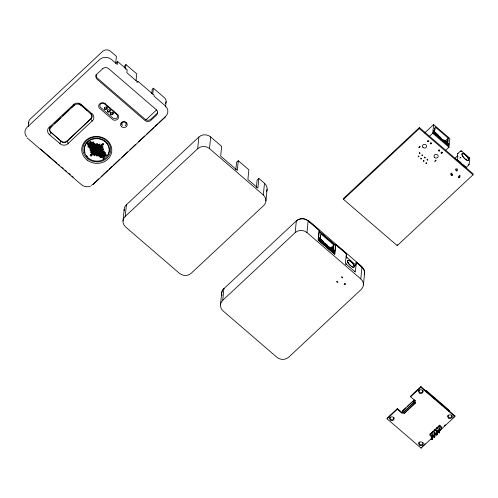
<?xml version="1.0" encoding="UTF-8"?>
<svg xmlns="http://www.w3.org/2000/svg" width="498" height="498" viewBox="0 0 498 498"><rect width="100%" height="100%" fill="white"/><g stroke="black" fill="none" stroke-linecap="round" stroke-linejoin="round"><path stroke-width="0.75" d="M431.81 439.703L432.382 439.168L431.772 438.645L431.2 439.18L431.772 439.118L432.177 434.667L432.781 435.196L432.382 439.168L431.81 439.703L431.2 439.18L431.604 435.202L432.177 434.667M434.231 437.437L434.804 436.908L434.194 436.379L433.621 436.914L434.194 436.858L434.598 432.407L435.202 432.93L434.804 436.908L434.231 437.437L433.621 436.914L434.026 432.943L434.598 432.407M436.653 435.177L437.219 434.642L436.615 434.119L436.043 434.654L436.615 434.598L437.014 430.141L437.624 430.67L437.219 434.642L436.653 435.177L436.043 434.654L436.447 430.677L437.014 430.141M439.068 432.918L439.641 432.382L439.037 431.859L438.464 432.389L439.031 432.332L439.435 427.882L440.045 428.405L439.641 432.382L439.068 432.918L438.464 432.389L438.863 428.417L439.435 427.882M460.582 151.037L457.749 153.558L457.208 159.883L465.997 167.527L468.954 164.832M346.826 257.933C346.421 257.939 347.193 257.839 346.845 258.001M469.527 157.897L461.54 151.006L460.7 150.994L461.117 151.23M326.875 245.838L326.47 245.489L327.074 245.95M438.676 136.757L439.236 136.259C438.595 137.965 439.666 134.815 438.365 136.645L439.049 136.869L438.389 136.614L438.831 135.91L438.271 136.408L438.875 136.869M441.259 138.979C440.879 139.01 442.062 137.958 441.346 139.216L440.967 138.836M442.809 139.975C441.24 139.982 444.129 139.191 442.641 140.324L442.255 139.944M28.262 126.679L28.728 122.091M51.941 125.975L50.771 127.407A4.183 3.741 5.8 0 0 50.958 132.698L49.439 134.74L60.98 144.439A6.15 5.503 5.8 0 0 67.118 144.389L93.126 120.093A6.15 5.503 5.8 0 0 92.933 114.584L80.458 103.839A6.15 5.503 5.8 0 0 74.32 103.889L48.312 128.191A6.15 5.503 5.8 0 0 48.505 133.694L49.439 134.74M50.808 127.034A4.183 3.741 5.8 0 0 50.995 132.331L61.111 141.444A4.183 3.741 5.8 0 0 67.018 141.401L90.885 118.761A4.183 3.741 5.8 0 0 90.698 113.469L90.661 113.843A4.183 3.741 5.8 0 1 90.848 119.134L92.267 121.145M50.995 132.331L61.148 141.077L59.779 143.642M90.885 118.761L67.056 141.027L68.263 143.573M88.414 144.899L90.854 142.615A0.697 0.623 5.8 0 0 89.877 141.768L87.43 144.053A0.697 0.623 5.8 0 0 88.414 144.899L88.538 143.654L90.493 141.83M88.98 147.103L93.331 143.038A0.697 0.623 5.8 0 0 92.348 142.191L88.003 146.256A0.697 0.623 5.8 0 0 88.98 147.103L89.111 145.858L93.456 141.793M90.854 142.615L90.978 141.376M90.505 148.41L94.857 144.352A0.697 0.623 5.8 0 0 93.873 143.505L89.522 147.57A0.697 0.623 5.8 0 0 90.505 148.41L90.63 147.171L94.981 143.107M91.072 150.614L97.328 144.769A0.697 0.623 5.8 0 0 96.351 143.928L90.094 149.767A0.697 0.623 5.8 0 0 91.072 150.614L91.202 149.375L97.459 143.53M91.258 155.911L91.389 154.666L103.36 143.48L103.235 144.725L91.258 155.911A0.697 0.623 5.8 0 1 90.281 155.065L102.258 143.878A0.697 0.623 5.8 0 1 103.235 144.725M91.644 152.818L99.805 145.192A0.697 0.623 5.8 0 0 98.828 144.345L90.661 151.971A0.697 0.623 5.8 0 0 91.644 152.818L91.769 151.573L99.936 143.947M94.688 155.438L102.856 147.813A0.697 0.623 5.8 0 0 101.872 146.972L93.711 154.598A0.697 0.623 5.8 0 0 94.688 155.438L94.819 154.199L102.98 146.574M97.166 155.862L103.422 150.016A0.697 0.623 5.8 0 0 102.445 149.176L96.189 155.015A0.697 0.623 5.8 0 0 97.166 155.862L97.291 154.623L103.547 148.778M99.644 156.285L99.768 155.04L104.119 150.975L103.995 152.22L99.644 156.285A0.697 0.623 5.8 0 1 98.66 155.438L103.011 151.373A0.697 0.623 5.8 0 1 103.995 152.22M101.169 157.598L105.514 153.533A0.697 0.623 5.8 0 0 104.536 152.687L100.185 156.752A0.697 0.623 5.8 0 0 101.169 157.598L101.293 156.353L105.097 152.799M103.64 158.015L103.771 156.777L106.211 154.492L106.086 155.737L103.64 158.015A0.697 0.623 5.8 0 1 102.663 157.169L105.103 154.89A0.697 0.623 5.8 0 1 106.086 155.737M158.837 122.738L165.629 116.389A8.366 7.476 5.8 0 0 165.255 105.8L154.081 96.182L154.175 95.255L137.934 81.267L137.84 82.189L126.853 72.727L127.158 69.745L117.59 61.509L117.291 64.491L111.44 59.449A8.366 7.476 5.8 0 0 99.625 59.548L27.185 127.227A8.366 7.476 5.8 0 0 26.481 136.689M124.531 68.002L124.768 65.686L125.957 64.572L136.738 73.86L136.054 80.62M125.49 69.21L125.957 64.572M122.994 220.969L124.176 209.291M264.494 183.283L263.305 194.961A8.366 7.476 5.8 0 1 263.679 205.55L191.238 273.234A8.366 7.476 5.8 0 1 179.429 273.327L125.614 226.976A8.366 7.476 5.8 0 1 125.241 216.387L126.424 204.709L198.864 137.031A8.366 7.476 5.8 0 1 210.679 136.938L221.641 146.381L220.658 156.098L237.309 170.441L238.293 160.723L248.869 169.83L247.892 179.461L257.864 188.045L258.842 178.421L264.494 183.283A8.366 7.476 5.8 0 1 266.592 191.431M151.753 93.699L152.201 89.31L153.39 88.202L164.359 97.645A5.578 4.986 5.8 0 1 165.535 103.522M152.78 94.209L153.39 88.202M165.56 107.002L166.102 101.648M125.241 216.387L197.681 148.709L198.864 137.031M263.305 194.961L209.49 148.609L210.679 136.938M220.471 304.925L221.654 293.247M235.822 169.799L236.581 162.323L238.293 160.723M222.718 300.344L295.158 232.659L296.341 220.988A8.366 7.476 5.8 0 1 308.156 220.888L319.118 230.337L318.135 240.055L334.787 254.397L335.77 244.68L346.347 253.787L345.369 263.411L355.342 272.001L356.319 262.378L361.971 267.239L360.782 278.917A8.366 7.476 5.8 0 1 361.156 289.506L288.716 357.19A8.366 7.476 5.8 0 1 276.907 357.284L223.092 310.933A8.366 7.476 5.8 0 1 222.718 300.344L223.901 288.666L296.354 220.863A8.366 7.476 5.8 0 1 308.169 220.77L319.336 230.387L319.243 231.309L335.49 245.302L335.584 244.381L346.564 253.837L346.259 256.819L355.827 265.061L354.875 265.951M256.377 187.429L257.13 180.021L258.842 178.421M265.926 200.968L267.109 189.296M360.782 278.917L306.967 232.566L308.156 220.888M319.1 237.714L323.582 241.729L323.432 243.242L318.851 239.301L319.1 237.714C320.731 241.399 320.164 234.875 320.407 237.191L320.345 236.793M322.474 242.115L319.343 239.414L319.529 238.393L323.19 241.524L322.997 242.563L323.19 241.524M319.343 239.414L319.529 238.393M320.469 235.548L320.538 235.946L320.656 233.686L333.859 245.053L333.666 246.921L331.973 248.502M320.407 237.191L320.525 235.598M320.494 239.376L320.917 239.793M320.588 239.301L320.563 239.762M325.673 243.883C326.837 244.232 325.58 245.632 325.182 244.381L325.779 243.92L325.275 244.618M329.589 248.546L329.738 247.033L334.32 250.992L334.164 252.492L334.413 250.905L333.355 249.99L333.616 246.871L330.989 248.956M330.074 248.664L330.267 247.624L333.921 250.787C334.712 253.719 329.147 248.907 330.267 247.624M333.735 251.807L333.921 250.787M343.508 199.362L343.608 198.366L419.384 127.569L473.1 173.833L473 174.823L397.223 245.62L343.508 199.362L419.285 128.565L419.384 127.569M355.827 265.061L356.132 262.079L361.984 267.115A8.366 7.476 5.8 0 1 364.331 274.572M363.403 284.924L364.586 273.253M397.223 245.62L397.323 244.63M414.548 401.961L413.85 400.89L414.099 400.131A3.2 1.127 46.9 0 1 414.324 400.118A1.326 0.467 46.9 0 1 414.548 400.174A0.984 0.349 46.9 0 1 414.878 400.392L410.632 396.844L410.707 396.097L420.903 386.566L454.923 415.867L454.848 416.614L421.103 448.138L387.089 418.837L387.164 418.096L397.36 408.565L401.73 412.325A0.697 0.623 5.8 0 0 402.714 412.319M387.089 418.837L397.286 409.312L397.36 408.565M429.488 136.271L432.731 133.24L433.609 124.581L449.856 138.569L448.978 147.234L445.735 150.265M433.235 132.437L433.478 130.85L437.966 134.865L437.81 136.377L433.235 132.437L433.478 130.85M433.721 132.549L433.914 131.528L437.568 134.659C438.365 137.629 432.806 132.804 433.914 131.528M434.723 129.928L434.443 131.833M434.847 128.683L434.916 129.088L435.04 126.822L448.237 138.189L448.051 140.056L445.368 142.092M434.791 130.327L434.903 128.733M434.972 132.437L437.524 135.12M448.549 145.628L448.698 144.127L444.123 140.168L443.967 141.681L448.642 145.541L448.791 144.04L447.739 143.131L447.92 141.295L445.803 142.814M446.544 143.598L444.459 141.799L444.652 140.76L448.306 143.922L448.113 144.949L448.306 143.922M444.459 141.799L444.652 140.76M410.632 396.844L420.829 387.313L420.903 386.566M447.248 143.013L444.552 140.847M447.87 141.251L447.995 140.006L447.602 140.013L447.472 141.251L447.92 141.295L446.227 142.882M421.103 448.138L421.177 447.391M451.064 173.36C449.8 174.58 452.794 177.344 452.109 174.263M451.443 173.005C450.18 174.225 453.174 176.989 452.489 173.908M455.894 168.946L455.801 170.384L456.809 171.1M456.274 168.592C455.222 170.198 458.303 172.557 457.382 168.866M431.467 436.746L430.017 435.501L430.123 433.876L432.557 432.059L434.486 429.799L434.978 429.793L436.908 427.539L437.4 427.533L439.329 425.273L439.821 425.273L441.77 427.371M430.004 435.059L431.947 433.241L432.065 432.059M431.947 433.241L432.438 433.235L432.544 431.617M458.658 176.136C457.587 179.187 460.438 176.311 459.635 175.221M460.046 175.57L459.847 177.083L458.926 177.811M432.426 432.793L434.368 430.975L434.486 429.799M434.368 430.975L434.86 430.975L434.966 429.351M434.86 430.975L434.978 429.793M434.847 430.533L436.79 428.716L436.908 427.539M436.79 428.716L437.281 428.71L437.387 427.091M437.281 428.71L437.4 427.533M437.263 428.274L439.211 426.456L439.329 425.273M439.703 430.372L441.645 428.554L439.703 426.45L439.821 425.273M441.645 428.554L441.751 426.929M469.16 164.39L469.757 158.476M460.787 157.231C459.125 158.426 462.088 156.428 459.754 158.252M404.121 413.521L415.562 402.764L404.121 413.521L402.695 412.095L403.106 412.643M415.562 402.832L414.075 401.301L414.205 400.23A3 1.058 46.9 0 1 414.411 400.224L414.99 400.548A0.697 0.623 5.8 0 1 415.027 401.488L403.106 412.581M321.901 240.752L322.206 240.901M434.997 132.779L435.352 133.246M465.68 167.322L466.24 167.453L462.885 164.732M346.197 264.475C346.371 264.226 345.824 264.419 346.284 264.419M460.308 157.611L460.669 157.555M345.12 283.406L344.143 284.327M345.531 283.76L344.548 284.675M354.918 264.942L355.099 265.135M342.431 277.965L341.385 277.062M342.811 277.61L341.765 276.707M469.421 158.376L469.184 157.997M337.588 282.491L336.542 281.594M337.968 282.136L336.922 281.233M468.624 164.415L468.867 164.047L468.649 164.807M320.973 240.111L320.986 239.793M354.408 271.273L354.339 271.149M420.175 153.197C418.868 151.149 419.59 154.218 419.795 153.409L419.378 153.247M419.048 156.565C417.735 154.523 418.457 157.592 418.662 156.783L418.245 156.621M422.758 155.42C421.445 153.372 422.167 156.44 422.379 155.631L421.955 155.469M421.625 158.787C420.318 156.746 421.034 159.814 421.246 159.005L420.822 158.837M425.336 157.636C423.194 155.482 426.101 159.323 424.539 157.685M424.203 161.01C422.895 158.968 423.617 162.031 423.823 161.221L423.406 161.059M427.913 159.858C426.605 157.816 427.328 160.879 427.533 160.07L427.116 159.908M426.78 163.232C425.473 161.19 426.195 164.253 426.4 163.444L425.983 163.282M442.342 152.662L441.346 153.079M440.195 137.927L440.525 137.373L440.058 138.102L439.678 137.722L439.821 137.404L440.213 137.747C440.63 136.801 440.095 137.068 439.653 137.753L440.338 137.977L439.56 137.516L440.12 137.025L439.796 137.398M323.476 242.47L323.495 242.016M461.061 151.18L461.49 151M324.665 243.734C324.03 243.727 324.845 242.14 323.98 243.51L324.391 243.858C325.841 242.862 323.513 242.924 324.26 243.385L324.665 243.734L323.719 244.879M325.785 244.842L325.206 244.113M327.877 246.809L328.282 247.157L328.767 246.491L328.257 247.189C327.273 246.51 329.153 245.769 327.852 246.84M440.276 139.882C440.811 139.216 442.019 137.218 441.489 138.855M405.87 407.943L402.552 411.055L402.627 412.095L402.471 410.925L413.975 400.187M324.559 243.503L324.858 243.124L324.298 243.622M325.3 244.586L325.96 244.842L325.3 244.586L325.742 243.883L325.182 244.381M325.823 244.611L326.078 244.232M326.732 245.377L327.068 245.028L326.837 245.601C327.958 246.659 327.236 244.076 326.707 245.371L327.136 245.726L327.435 245.346L327.111 245.719M441.122 138.525L441.409 138.133L440.848 138.625L441.452 139.085M442.741 140.199C441.259 139.627 443.699 138.93 442.23 139.975M328.363 247.064C326.719 246.242 329.738 245.912 328.163 246.952M442.373 139.621C442.71 138.699 443.481 139.932 442.548 140.087M344.815 283.96L344.709 284.078M345.22 284.308L345.114 284.426M459.2 177.095L459.088 177.213M459.604 177.444L459.498 177.568M454.842 158.376L457.5 155.855L458.067 156.341M117.59 61.509L115.685 63.29L116.395 56.336L110.537 51.294A5.578 4.986 5.8 0 0 102.669 51.356L30.222 119.041A5.578 4.986 5.8 0 0 28.76 123.068M54.78 123.323L60.451 118.02M62.723 115.903L68.961 110.07M71.233 107.948L74.638 104.773L50.771 127.407L49.171 127.133M136.981 82.158L137.934 81.267M145.796 119.999L156.546 109.958M98.847 178.782L93.188 184.073A8.366 7.476 5.8 0 1 92.597 184.571M101.106 176.666L107.898 170.322M109.031 169.264L112.43 166.095M113.556 165.037L119.788 159.217M121.481 157.636L127.706 151.815M129.972 149.699L135.63 144.414M138.463 141.768L144.688 135.954M146.387 134.367L153.739 127.494M154.872 126.436L157.704 123.79M93.002 184.59L165.436 116.918M424.707 132.898L433.609 124.581M437.568 134.659L437.997 135.251L437.481 135.886M328.618 248.079L329.738 247.033M443.002 141.214L444.123 140.168M330.467 248.222L333.859 245.053M444.851 141.357L448.237 138.189M331.979 249.156L333.094 248.116L333.218 246.871L333.616 246.871M331.849 249.741L333.542 248.16L333.094 248.116L333.542 248.16M345.898 264.619L346.963 263.629M407.507 406.412L414.043 400.305M413.981 401.793L415.183 400.647M414.548 401.93L402.639 413.066A0.697 0.623 5.8 0 1 401.656 413.072L397.286 409.312M422.304 446.339L425.118 443.712M444.235 425.852L445.361 424.8M452.67 417.965L454.923 415.867M432.438 437.157L433.895 435.794M436.316 433.534L434.368 434.897M439.224 430.814L436.79 432.638M402.602 410.993L402.77 410.918A3 1.058 46.9 0 1 402.969 410.912M457.749 153.558L458.179 153.664M324.067 243.167L324.497 243.727M428.716 141.444L427.888 141.494M431.299 143.661L430.471 143.717M439.591 150.807L438.763 150.857M81.66 104.636L80.502 105.097A4.183 3.741 5.8 0 0 74.6 105.14L73.175 104.704M469.297 158.078L469.297 158.14M90.399 186.202C87.424 187.348 83.851 186.769 81.423 184.683L27.054 137.809M91.999 113.544L90.661 113.843L80.545 104.723L87.312 110.55M439.211 426.456L439.703 426.45M460.227 157.555L460.563 157.679M438.925 136.639L438.508 136.284M457.12 159.597L458.048 160.356M437.35 135.406L437.761 135.755L437.947 135.151L437.487 135.593L433.82 132.462M444.552 141.712L448.206 144.856M433.328 132.35L438.383 136.701L438.34 137.112L448.642 145.541M432.731 133.24L448.978 147.234M461.148 162.977L459.523 161.576L460.656 162.665M419.285 128.565L473 174.823M308.119 220.247L361.928 266.592M319.436 238.48L323.096 241.611M330.174 247.711L333.828 250.874M327.995 246.485L328.412 246.834M319.436 239.326L323.09 242.476M330.174 248.57L333.828 251.72M318.944 239.208L323.999 243.566L323.961 243.976L334.264 252.399M330.162 249.037L332.446 251.011M436.553 400.392L426.045 391.341L426.139 390.407L449.495 410.52L449.401 411.454L448.231 410.445M437.723 401.394L438.894 402.403M441.228 404.413L442.392 405.422M444.733 407.432L445.897 408.435M420.829 387.313L454.848 416.614M434.026 432.943L434.636 433.465M40.425 148.902L56.803 163.008M57.973 164.016L59.729 165.523M61.484 167.035L63.24 168.548M64.995 170.061L66.751 171.573M68.506 173.08L70.262 174.593M72.017 176.105L73.187 177.114M430.123 433.876L430.135 434.318M197.681 148.709A8.366 7.476 5.8 0 1 209.49 148.609M124.232 210.76A8.366 7.476 5.8 0 1 126.424 204.709M91.949 185.013A8.366 7.476 5.8 0 1 91.265 185.393M67.056 141.027A4.183 3.741 5.8 0 1 61.148 141.077M78.634 103.771A4.183 3.741 5.8 0 1 79.655 104.132M96.12 74.495A4.183 3.741 5.8 0 0 97.328 78.105L145.049 119.209A4.183 3.741 5.8 0 0 150.956 119.159L156.677 113.812A4.183 3.741 5.8 0 0 157.698 112.125M113.027 112.218A1.394 1.245 5.8 0 1 111.888 114.104A1.394 1.245 5.8 0 1 110.618 112.243M110.133 109.896A1.394 1.245 5.8 0 1 108.838 111.477A1.394 1.245 5.8 0 1 107.444 109.921M107.082 107.275A1.394 1.245 5.8 0 1 106.485 108.682L106.155 108.813A1.394 1.245 5.8 0 1 104.393 107.294M106.703 106.715A1.394 1.245 5.8 0 1 106.933 106.977M84.38 150.601A12.55 11.217 5.8 0 1 99.469 138.475A12.55 11.217 5.8 0 1 107.444 155.55M104.101 158.681A12.55 11.217 5.8 0 1 103.061 159.254M87.374 156.602A12.55 11.217 5.8 0 1 86.615 155.725M84.934 152.755A12.55 11.217 5.8 0 1 84.598 151.691M88.538 143.654A0.697 0.623 5.8 0 1 87.474 143.125M89.111 145.858A0.697 0.623 5.8 0 1 88.152 145.64M90.63 147.171A0.697 0.623 5.8 0 1 89.933 147.178M91.202 149.375A0.697 0.623 5.8 0 1 90.244 149.151M91.769 151.573A0.697 0.623 5.8 0 1 90.929 151.485M91.389 154.666A0.697 0.623 5.8 0 1 90.356 154.299M94.819 154.199A0.697 0.623 5.8 0 1 93.861 153.975M97.291 154.623A0.697 0.623 5.8 0 1 96.332 154.399M99.768 155.04A0.697 0.623 5.8 0 1 98.809 154.822M101.293 156.353A0.697 0.623 5.8 0 1 100.335 156.135M103.771 156.777A0.697 0.623 5.8 0 1 102.812 156.553M122.103 124.338A2.229 1.992 5.8 0 1 121.767 123.342M121.829 122.825A2.229 1.992 5.8 0 1 122.035 122.34M126.131 122.788A2.229 1.992 5.8 0 1 126.224 123.305M122.396 125.49A2.229 1.992 5.8 0 1 122.433 122.552A2.229 1.992 5.8 0 1 125.708 122.906A2.229 1.992 5.8 0 1 125.098 125.789M423.057 443.444A2.092 1.868 5.8 0 1 420.549 444.789A2.092 1.868 5.8 0 1 418.992 442.51M419.086 442.243A2.092 1.868 5.8 0 1 419.223 441.994M423.007 442.429A2.092 1.868 5.8 0 1 423.063 442.616M452.084 416.098A2.092 1.868 5.8 0 1 449.476 417.704A2.092 1.868 5.8 0 1 448.1 415.089M451.867 415.102A2.092 1.868 5.8 0 1 451.947 415.27M393.999 417.579A2.092 1.868 5.8 0 1 391.683 419.795A2.092 1.868 5.8 0 1 390.102 417.044M422.846 390.152A2.092 1.868 5.8 0 1 421.028 392.741A2.092 1.868 5.8 0 1 418.955 390.227M419.079 389.971A2.092 1.868 5.8 0 1 419.31 389.66M403.112 410.856A1.326 0.467 46.9 0 0 402.888 410.806A3.2 1.127 46.9 0 0 402.695 410.813M295.158 232.659A8.366 7.476 5.8 0 1 306.967 232.566M361.971 267.239A8.366 7.476 5.8 0 1 364.318 274.691M221.853 295.445A8.366 7.476 5.8 0 1 223.901 288.666M221.865 295.32A8.366 7.476 5.8 0 1 223.913 288.541M319.23 231.439L318.346 240.104L334.594 254.098L335.478 245.433L319.23 231.439M321.87 240.553L321.559 240.926L321.87 240.553M435.37 132.929L435.059 133.302L435.37 132.929M102.731 68.705L97.017 74.046A4.183 3.741 5.8 0 0 97.197 79.344L144.924 120.448A4.183 3.741 5.8 0 0 150.832 120.398L156.546 115.057A4.183 3.741 5.8 0 0 156.36 109.759L108.639 68.656A4.183 3.741 5.8 0 0 102.731 68.705M419.858 146.393L418.718 147.458L418.974 147.682L420.119 146.611L419.858 146.393M435.85 160.163L434.704 161.228L434.959 161.452L436.105 160.381L435.85 160.163M105.196 103.684L104.424 103.173A3.916 3.498 5.8 0 0 99.731 103.771A3.916 3.498 5.8 0 0 99.258 108.004L112.915 119.769A3.916 3.498 5.8 0 0 117.615 119.178A3.916 3.498 5.8 0 0 118.082 114.938L105.196 103.684M116.719 114.44L104.536 103.945A2.789 2.49 5.8 0 0 100.596 103.982A2.789 2.49 5.8 0 0 100.721 107.512L112.909 118.007A2.789 2.49 5.8 0 0 116.843 117.97A2.789 2.49 5.8 0 0 116.719 114.44M462.343 155.669A4.494 1.587 46.9 0 0 468.02 160.412A4.494 1.587 46.9 0 0 465.288 154.866A4.494 1.587 46.9 0 0 462.343 155.669M462.349 155.538A4.638 1.637 46.9 0 0 468.201 160.424A4.638 1.637 46.9 0 0 465.387 154.71A4.638 1.637 46.9 0 0 462.349 155.538M434.63 157.486A2.092 1.868 5.8 0 0 438.134 156.746A2.092 1.868 5.8 0 0 435.601 154.38A2.092 1.868 5.8 0 0 434.63 157.486M423.026 147.489A2.092 1.868 5.8 0 0 426.531 146.748A2.092 1.868 5.8 0 0 423.991 144.383A2.092 1.868 5.8 0 0 423.026 147.489M441.272 153.023A0.629 0.56 5.8 0 0 442.317 152.799A0.629 0.56 5.8 0 0 441.558 152.089A0.629 0.56 5.8 0 0 441.272 153.023M430.397 143.654A0.629 0.56 5.8 0 0 431.442 143.43A0.629 0.56 5.8 0 0 430.683 142.721A0.629 0.56 5.8 0 0 430.397 143.654M427.813 141.432A0.629 0.56 5.8 0 0 428.865 141.208A0.629 0.56 5.8 0 0 428.106 140.498A0.629 0.56 5.8 0 0 427.813 141.432M438.688 150.801A0.629 0.56 5.8 0 0 439.74 150.577A0.629 0.56 5.8 0 0 438.981 149.867A0.629 0.56 5.8 0 0 438.688 150.801M107.767 111.869A1.394 1.245 5.8 0 0 110.077 111.291A1.394 1.245 5.8 0 0 108.321 109.772A1.394 1.245 5.8 0 0 107.767 111.869M104.723 109.243A1.394 1.245 5.8 0 0 107.033 108.664A1.394 1.245 5.8 0 0 105.271 107.151A1.394 1.245 5.8 0 0 104.723 109.243M110.811 114.49A1.394 1.245 5.8 0 0 113.121 113.911A1.394 1.245 5.8 0 0 111.365 112.399A1.394 1.245 5.8 0 0 110.811 114.49M88.793 158.408A12.55 11.217 5.8 0 0 109.124 151.983A12.55 11.217 5.8 0 0 92.354 139.291A12.55 11.217 5.8 0 0 88.793 158.408M87.959 158.856A13.944 12.462 5.8 0 0 110.55 151.722A13.944 12.462 5.8 0 0 91.918 137.616A13.944 12.462 5.8 0 0 87.959 158.856M87.2 160.107A15.058 13.465 5.8 0 0 111.596 152.407A15.058 13.465 5.8 0 0 91.476 137.168A15.058 13.465 5.8 0 0 87.2 160.107M121.574 126.71A3.355 3 5.8 0 0 127.133 125.315A3.355 3 5.8 0 0 122.9 121.668A3.355 3 5.8 0 0 121.574 126.71M419.677 445.187A2.092 1.868 5.8 0 0 423.02 444.011A2.092 1.868 5.8 0 0 420.15 441.981A2.092 1.868 5.8 0 0 419.677 445.187M448.654 418.115A2.092 1.868 5.8 0 0 451.997 416.938A2.092 1.868 5.8 0 0 449.128 414.909A2.092 1.868 5.8 0 0 448.654 418.115M390.613 420.15A2.092 1.868 5.8 0 0 393.955 418.974A2.092 1.868 5.8 0 0 391.079 416.944A2.092 1.868 5.8 0 0 390.613 420.15M419.59 393.078A2.092 1.868 5.8 0 0 422.927 391.901A2.092 1.868 5.8 0 0 420.057 389.872A2.092 1.868 5.8 0 0 419.59 393.078M347.959 262.533A4.494 1.587 46.9 0 0 353.642 267.27A4.494 1.587 46.9 0 0 350.909 261.73A4.494 1.587 46.9 0 0 347.959 262.533M347.965 262.402A4.638 1.637 46.9 0 0 353.823 267.289A4.638 1.637 46.9 0 0 351.003 261.575A4.638 1.637 46.9 0 0 347.965 262.402"/></g></svg>
